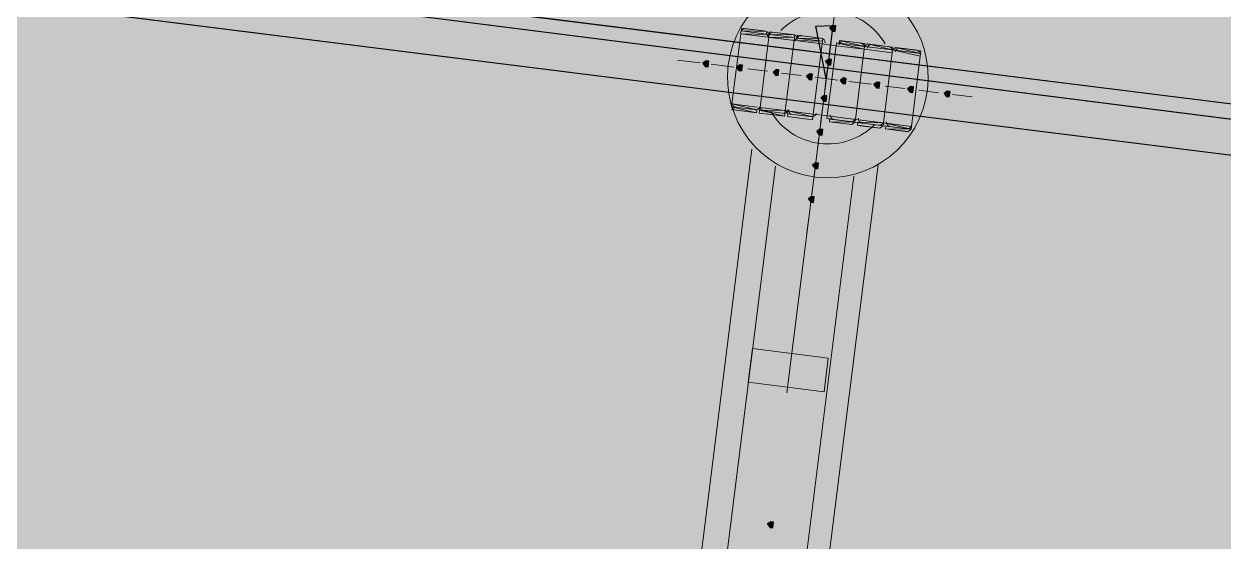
# Model space of a CAD drawing. Header units: metres. Extents: x -4 to 509425, y 7549 to 4732445.
# Drawn here: x 476002.263 to 476005.858, y 4719762.132 to 4719763.684 of the extents above; entities that cross this region are included whole.
import ezdxf

# ---------------------------------------------------------------- set-up
doc = ezdxf.new("R2010")
doc.units = ezdxf.units.M
doc.header["$LTSCALE"] = 0.01
doc.header["$MEASUREMENT"] = 0
doc.layers.get('0').update_dxf_attribs({"lineweight": 0})
doc.layers.add('_SUBESTACIÓN', color=1, linetype='Continuous')
doc.layers.add('SUBESTACION LA VID', color=253, linetype='Continuous')

# ---------------------------------------------------------------- blocks, each defined once
blk = doc.blocks.new('A$Cfff6051d')
at = {"layer": 'SUBESTACION LA VID', "transparency": 33554687}
h = blk.add_hatch(color=256, dxfattribs=at)
h.dxf.hatch_style = 2
h.paths.add_polyline_path([(476004.6863, 4719763.6795), (476004.6663, 4719763.5199), (476004.6348, 4719763.6774)])
h = blk.add_hatch(color=256, dxfattribs=at)
h.dxf.hatch_style = 2
h.paths.add_polyline_path([(476004.6936, 4719763.67), (476004.6947, 4719763.6784), (476004.6863, 4719763.6795), (476004.6768, 4719763.6721), (476004.6842, 4719763.6627), (476004.6926, 4719763.6616)])
h = blk.add_hatch(color=256, dxfattribs=at)
h.dxf.hatch_style = 2
h.paths.add_polyline_path([(476004.3135, 4719763.5641), (476004.3145, 4719763.5725), (476004.3061, 4719763.5736), (476004.2967, 4719763.5662), (476004.304, 4719763.5568), (476004.3124, 4719763.5557)])
h = blk.add_hatch(color=256, dxfattribs=at)
h.dxf.hatch_style = 2
h.paths.add_polyline_path([(476004.4143, 4719763.5515), (476004.4153, 4719763.5599), (476004.4069, 4719763.5609), (476004.3975, 4719763.5536), (476004.4048, 4719763.5441), (476004.4132, 4719763.5431)])
h = blk.add_hatch(color=256, dxfattribs=at)
h.dxf.hatch_style = 2
h.paths.add_polyline_path([(476004.681, 4719763.5692), (476004.6821, 4719763.5776), (476004.6737, 4719763.5787), (476004.6642, 4719763.5713), (476004.6715, 4719763.5619), (476004.6799, 4719763.5608)])
h = blk.add_hatch(color=256, dxfattribs=at)
h.dxf.hatch_style = 2
h.paths.add_polyline_path([(476004.5235, 4719763.5378), (476004.5245, 4719763.5462), (476004.5161, 4719763.5472), (476004.5067, 4719763.5399), (476004.514, 4719763.5304), (476004.5224, 4719763.5294)])
h = blk.add_hatch(color=256, dxfattribs=at)
h.dxf.hatch_style = 2
h.paths.add_polyline_path([(476004.6243, 4719763.5251), (476004.6253, 4719763.5335), (476004.6169, 4719763.5346), (476004.6075, 4719763.5272), (476004.6148, 4719763.5178), (476004.6232, 4719763.5167)])
h = blk.add_hatch(color=256, dxfattribs=at)
h.dxf.hatch_style = 2
h.paths.add_polyline_path([(476004.7251, 4719763.5125), (476004.7261, 4719763.5209), (476004.7177, 4719763.522), (476004.7083, 4719763.5146), (476004.7156, 4719763.5052), (476004.724, 4719763.5041)])
h = blk.add_hatch(color=256, dxfattribs=at)
h.dxf.hatch_style = 2
h.paths.add_polyline_path([(476004.8259, 4719763.4999), (476004.8269, 4719763.5083), (476004.8185, 4719763.5093), (476004.8091, 4719763.502), (476004.8164, 4719763.4925), (476004.8248, 4719763.4915)])
h = blk.add_hatch(color=256, dxfattribs=at)
h.dxf.hatch_style = 2
h.paths.add_polyline_path([(476004.9267, 4719763.4872), (476004.9277, 4719763.4956), (476004.9193, 4719763.4967), (476004.9099, 4719763.4893), (476004.9172, 4719763.4799), (476004.9256, 4719763.4788)])
h = blk.add_hatch(color=256, dxfattribs=at)
h.dxf.hatch_style = 2
h.paths.add_polyline_path([(476005.0359, 4719763.4735), (476005.037, 4719763.4819), (476005.0285, 4719763.483), (476005.0191, 4719763.4756), (476005.0264, 4719763.4662), (476005.0348, 4719763.4651)])
h = blk.add_hatch(color=256, dxfattribs=at)
h.dxf.hatch_style = 2
h.paths.add_polyline_path([(476004.6673, 4719763.46), (476004.6684, 4719763.4684), (476004.66, 4719763.4695), (476004.6505, 4719763.4621), (476004.6579, 4719763.4527), (476004.6663, 4719763.4516)])
h = blk.add_hatch(color=256, dxfattribs=at)
h.dxf.hatch_style = 2
h.paths.add_polyline_path([(476004.6547, 4719763.3592), (476004.6557, 4719763.3676), (476004.6473, 4719763.3687), (476004.6379, 4719763.3613), (476004.6452, 4719763.3519), (476004.6536, 4719763.3508)])
h = blk.add_hatch(color=256, dxfattribs=at)
h.dxf.hatch_style = 2
h.paths.add_polyline_path([(476004.642, 4719763.2584), (476004.6431, 4719763.2668), (476004.6347, 4719763.2679), (476004.6252, 4719763.2605), (476004.6326, 4719763.2511), (476004.641, 4719763.25)])
h = blk.add_hatch(color=256, dxfattribs=at)
h.dxf.hatch_style = 2
h.paths.add_polyline_path([(476004.6294, 4719763.1576), (476004.6305, 4719763.166), (476004.6221, 4719763.1671), (476004.6126, 4719763.1597), (476004.6199, 4719763.1503), (476004.6283, 4719763.1492)])
h = blk.add_hatch(color=256, dxfattribs=at)
h.dxf.hatch_style = 2
h.paths.add_polyline_path([(476004.5072, 4719762.1832), (476004.5083, 4719762.1916), (476004.4999, 4719762.1926), (476004.4904, 4719762.1853), (476004.4978, 4719762.1758), (476004.5062, 4719762.1748)])
at = {"layer": 'SUBESTACION LA VID', "lineweight": 15}
for p, q in [((476072.6429, 4719755.0745), (475976.8959, 4719767.0782)), ((476072.6239, 4719754.9233), (475976.8769, 4719766.927)), ((476004.5483, 4719762.579), (476004.7063, 4719763.8391)), ((476004.4794, 4719763.6628), (476004.4206, 4719763.6701)), ((476004.4101, 4719763.6544), (476004.3838, 4719763.4444)), ((476004.4941, 4719763.6439), (476004.4678, 4719763.4338)), ((476004.4678, 4719763.4338), (476004.4941, 4719763.6439)), ((476004.5634, 4719763.6522), (476004.5046, 4719763.6596)), ((476004.5697, 4719763.6344), (476004.5434, 4719763.4244)), ((476004.5434, 4719763.4244), (476004.5697, 4719763.6344)), ((476004.6474, 4719763.6417), (476004.5886, 4719763.6491)), ((476004.6831, 4719763.6543), (476004.6747, 4719763.5871)), ((476004.7146, 4719763.6333), (476004.765, 4719763.6269)), ((476004.6274, 4719763.4138), (476004.6537, 4719763.6238)), ((476004.6694, 4719763.4086), (476004.6957, 4719763.6186)), ((476004.7797, 4719763.608), (476004.7534, 4719763.398)), ((476004.7534, 4719763.398), (476004.7797, 4719763.608)), ((476004.7986, 4719763.6227), (476004.849, 4719763.6164)), ((476004.8637, 4719763.5975), (476004.8374, 4719763.3875)), ((476004.8374, 4719763.3875), (476004.8637, 4719763.5975)), ((476004.8826, 4719763.6122), (476004.933, 4719763.6059)), ((476004.2883, 4719763.5673), (476004.2211, 4719763.5757)), ((476004.3891, 4719763.5546), (476004.3219, 4719763.5631)), ((476004.9477, 4719763.587), (476004.9214, 4719763.377)), ((476004.4899, 4719763.542), (476004.4311, 4719763.5494)), ((476004.5907, 4719763.5294), (476004.5319, 4719763.5367)), ((476004.6999, 4719763.5157), (476004.6327, 4719763.5241)), ((476004.6694, 4719763.5451), (476004.6621, 4719763.4863)), ((476004.8007, 4719763.503), (476004.7335, 4719763.5115)), ((476004.9015, 4719763.4904), (476004.8427, 4719763.4978)), ((476005.0023, 4719763.4778), (476004.9435, 4719763.4851)), ((476005.1031, 4719763.4651), (476005.0443, 4719763.4725)), ((476004.3901, 4719763.4265), (476004.4489, 4719763.4191)), ((476004.4741, 4719763.416), (476004.5329, 4719763.4086)), ((476004.6568, 4719763.4443), (476004.6494, 4719763.3855)), ((476004.5581, 4719763.4055), (476004.6169, 4719763.3981)), ((476004.7345, 4719763.3833), (476004.6841, 4719763.3897)), ((476004.8185, 4719763.3728), (476004.7681, 4719763.3791)), ((476004.6442, 4719763.3435), (476004.6357, 4719763.2763)), ((476004.9025, 4719763.3623), (476004.8521, 4719763.3686)), ((476004.0666, 4719760.3016), (476004.4436, 4719763.3089)), ((476004.5139, 4719763.2574), (476004.1474, 4719760.3341)), ((476004.4446, 4719760.2542), (476004.8216, 4719763.2615)), ((476004.6315, 4719763.2427), (476004.6231, 4719763.1755)), ((476004.7491, 4719763.2279), (476004.3826, 4719760.3046)), ((476004.6178, 4719763.1335), (476004.6084, 4719763.0579))]:
    blk.add_line(p, q, dxfattribs=at)
at = {"layer": 'SUBESTACION LA VID', "lineweight": 0}
for p, q in [((476004.4112, 4719763.6628), (476004.4868, 4719763.6533)), ((476004.4112, 4719763.6628), (476004.4868, 4719763.6533)), ((476004.4112, 4719763.6628), (476004.4878, 4719763.6617)), ((476004.4122, 4719763.6712), (476004.4878, 4719763.6617)), ((476004.4122, 4719763.6712), (476004.4878, 4719763.6617)), ((476004.4122, 4719763.6712), (476004.4794, 4719763.6628)), ((476004.4206, 4719763.6701), (476004.4794, 4719763.6628)), ((476004.4206, 4719763.6701), (476004.4794, 4719763.6628)), ((476004.4206, 4719763.6701), (476004.4794, 4719763.6628)), ((476004.4962, 4719763.6607), (476004.5718, 4719763.6512)), ((476004.4962, 4719763.6607), (476004.5718, 4719763.6512)), ((476004.4101, 4719763.6544), (476004.4952, 4719763.6523)), ((476004.4941, 4719763.6439), (476004.5708, 4719763.6428)), ((476004.4952, 4719763.6523), (476004.5708, 4719763.6428)), ((476004.4952, 4719763.6523), (476004.5708, 4719763.6428)), ((476004.4952, 4719763.6523), (476004.5718, 4719763.6512)), ((476004.5046, 4719763.6596), (476004.5718, 4719763.6512)), ((476004.5046, 4719763.6596), (476004.5634, 4719763.6522)), ((476004.5046, 4719763.6596), (476004.5634, 4719763.6522)), ((476004.5697, 4719763.6344), (476004.6548, 4719763.6322)), ((476004.5792, 4719763.6417), (476004.6548, 4719763.6322)), ((476004.5792, 4719763.6417), (476004.6548, 4719763.6322)), ((476004.5792, 4719763.6417), (476004.6548, 4719763.6322)), ((476004.5792, 4719763.6417), (476004.6548, 4719763.6322)), ((476004.5792, 4719763.6417), (476004.6558, 4719763.6406)), ((476004.5802, 4719763.6501), (476004.6558, 4719763.6406)), ((476004.5802, 4719763.6501), (476004.6558, 4719763.6406)), ((476004.5802, 4719763.6501), (476004.6474, 4719763.6417)), ((476004.5802, 4719763.6501), (476004.6474, 4719763.6417)), ((476004.5886, 4719763.6491), (476004.6474, 4719763.6417)), ((476004.5886, 4719763.6491), (476004.6474, 4719763.6417)), ((476004.6968, 4719763.627), (476004.7797, 4719763.608)), ((476004.7052, 4719763.6259), (476004.7808, 4719763.6164)), ((476004.7052, 4719763.6259), (476004.7808, 4719763.6164)), ((476004.7062, 4719763.6343), (476004.7808, 4719763.6164)), ((476004.7062, 4719763.6343), (476004.7818, 4719763.6248)), ((476004.7062, 4719763.6343), (476004.7818, 4719763.6248)), ((476004.7062, 4719763.6343), (476004.7734, 4719763.6259)), ((476004.7062, 4719763.6343), (476004.7734, 4719763.6259)), ((476004.7146, 4719763.6333), (476004.7734, 4719763.6259)), ((476004.7146, 4719763.6333), (476004.7734, 4719763.6259)), ((476004.7808, 4719763.6164), (476004.8648, 4719763.6059)), ((476004.7808, 4719763.6164), (476004.8648, 4719763.6059)), ((476004.7892, 4719763.6154), (476004.8648, 4719763.6059)), ((476004.7902, 4719763.6238), (476004.8648, 4719763.6059)), ((476004.7902, 4719763.6238), (476004.8574, 4719763.6154)), ((476004.7902, 4719763.6238), (476004.8574, 4719763.6154)), ((476004.7902, 4719763.6238), (476004.8574, 4719763.6154)), ((476004.7902, 4719763.6238), (476004.8574, 4719763.6154)), ((476004.7986, 4719763.6227), (476004.8574, 4719763.6154)), ((476004.7986, 4719763.6227), (476004.8574, 4719763.6154)), ((476004.8648, 4719763.6059), (476004.9477, 4719763.587)), ((476004.8648, 4719763.6059), (476004.9488, 4719763.5954)), ((476004.8732, 4719763.6049), (476004.9488, 4719763.5954)), ((476004.8742, 4719763.6133), (476004.9488, 4719763.5954)), ((476004.8742, 4719763.6133), (476004.9414, 4719763.6048)), ((476004.8742, 4719763.6133), (476004.9414, 4719763.6048)), ((476004.8826, 4719763.6122), (476004.9414, 4719763.6048)), ((476004.8826, 4719763.6122), (476004.9414, 4719763.6048)), ((476004.4573, 4719763.4181), (476004.3817, 4719763.4276)), ((476004.4573, 4719763.4181), (476004.3827, 4719763.436)), ((476004.4583, 4719763.4265), (476004.3838, 4719763.4444)), ((476004.4594, 4719763.4349), (476004.3838, 4719763.4444)), ((476004.4573, 4719763.4181), (476004.3901, 4719763.4265)), ((476004.4573, 4719763.4181), (476004.3901, 4719763.4265)), ((476004.5329, 4719763.4086), (476004.4657, 4719763.417)), ((476004.5413, 4719763.4076), (476004.4657, 4719763.417)), ((476004.5413, 4719763.4076), (476004.4657, 4719763.417)), ((476004.5413, 4719763.4076), (476004.4667, 4719763.4254)), ((476004.5423, 4719763.416), (476004.4667, 4719763.4254)), ((476004.5423, 4719763.416), (476004.4667, 4719763.4254)), ((476004.5423, 4719763.416), (476004.4667, 4719763.4254)), ((476004.5423, 4719763.416), (476004.4667, 4719763.4254)), ((476004.5434, 4719763.4244), (476004.4667, 4719763.4254)), ((476004.5329, 4719763.4086), (476004.4741, 4719763.416)), ((476004.5329, 4719763.4086), (476004.4741, 4719763.416)), ((476004.6274, 4719763.4138), (476004.5434, 4719763.4244)), ((476004.6263, 4719763.4054), (476004.5507, 4719763.4149)), ((476004.6263, 4719763.4054), (476004.5507, 4719763.4149)), ((476004.6263, 4719763.4054), (476004.5507, 4719763.4149)), ((476004.6263, 4719763.4054), (476004.5507, 4719763.4149)), ((476004.6263, 4719763.4054), (476004.5507, 4719763.4149)), ((476004.6263, 4719763.4054), (476004.5518, 4719763.4233)), ((476004.6169, 4719763.3981), (476004.5497, 4719763.4065)), ((476004.6253, 4719763.397), (476004.5497, 4719763.4065)), ((476004.6253, 4719763.397), (476004.5497, 4719763.4065)), ((476004.7523, 4719763.3896), (476004.6683, 4719763.4002)), ((476004.7429, 4719763.3823), (476004.6757, 4719763.3907)), ((476004.7523, 4719763.3896), (476004.6757, 4719763.3907)), ((476004.7523, 4719763.3896), (476004.6767, 4719763.3991)), ((476004.7345, 4719763.3833), (476004.6841, 4719763.3897)), ((476004.8363, 4719763.3791), (476004.7523, 4719763.3896)), ((476004.8269, 4719763.3718), (476004.7597, 4719763.3802)), ((476004.8269, 4719763.3718), (476004.7597, 4719763.3802)), ((476004.8363, 4719763.3791), (476004.7607, 4719763.3886)), ((476004.8363, 4719763.3791), (476004.7607, 4719763.3886)), ((476004.8363, 4719763.3791), (476004.7607, 4719763.3886)), ((476004.8269, 4719763.3718), (476004.7681, 4719763.3791)), ((476004.9204, 4719763.3686), (476004.8447, 4719763.3781)), ((476004.9204, 4719763.3686), (476004.8447, 4719763.3781)), ((476004.9109, 4719763.3612), (476004.8437, 4719763.3697)), ((476004.9109, 4719763.3612), (476004.8437, 4719763.3697)), ((476004.9109, 4719763.3612), (476004.8437, 4719763.3697)), ((476004.9109, 4719763.3612), (476004.8437, 4719763.3697)), ((476004.9204, 4719763.3686), (476004.8437, 4719763.3697)), ((476004.9109, 4719763.3612), (476004.8521, 4719763.3686))]:
    blk.add_line(p, q, dxfattribs=at)
at = {"layer": 'SUBESTACION LA VID', "lineweight": 15}
for points in [[(476072.6239, 4719754.9233), (476072.6429, 4719755.0745), (475976.8959, 4719767.0782), (475976.8769, 4719766.927), (476072.6239, 4719754.9233)], [(476004.5214, 4719763.6575), (476004.5046, 4719763.6596), (476004.4962, 4719763.6607), (476004.4952, 4719763.6523), (476004.4941, 4719763.6439), (476004.4868, 4719763.6533), (476004.4878, 4719763.6617), (476004.4794, 4719763.6628), (476004.4206, 4719763.6701), (476004.4122, 4719763.6712), (476004.4112, 4719763.6628), (476004.4101, 4719763.6544), (476004.3838, 4719763.4444), (476004.3827, 4719763.436), (476004.3901, 4719763.4265), (476004.4489, 4719763.4191), (476004.4573, 4719763.4181), (476004.4583, 4719763.4265), (476004.4678, 4719763.4338), (476004.4667, 4719763.4254), (476004.4657, 4719763.417), (476004.4741, 4719763.416), (476004.5329, 4719763.4086), (476004.5413, 4719763.4076), (476004.5423, 4719763.416), (476004.5434, 4719763.4244), (476004.5507, 4719763.4149), (476004.5497, 4719763.4065), (476004.5581, 4719763.4055), (476004.6169, 4719763.3981), (476004.6253, 4719763.397), (476004.6263, 4719763.4054), (476004.6274, 4719763.4138), (476004.6694, 4719763.4086), (476004.6683, 4719763.4002), (476004.6767, 4719763.3991), (476004.6757, 4719763.3907), (476004.6841, 4719763.3897), (476004.7345, 4719763.3833), (476004.7429, 4719763.3823), (476004.7523, 4719763.3896), (476004.7534, 4719763.398), (476004.7523, 4719763.3896), (476004.7607, 4719763.3886), (476004.7597, 4719763.3802), (476004.7681, 4719763.3791), (476004.8185, 4719763.3728), (476004.8269, 4719763.3718), (476004.8363, 4719763.3791), (476004.8374, 4719763.3875), (476004.8363, 4719763.3791), (476004.8447, 4719763.3781), (476004.8437, 4719763.3697), (476004.8521, 4719763.3686), (476004.9025, 4719763.3623), (476004.9109, 4719763.3612), (476004.9204, 4719763.3686), (476004.9214, 4719763.377), (476004.9477, 4719763.587), (476004.9488, 4719763.5954), (476004.9498, 4719763.6038), (476004.9414, 4719763.6048), (476004.933, 4719763.6059), (476004.8826, 4719763.6122), (476004.8742, 4719763.6133), (476004.8648, 4719763.6059), (476004.8637, 4719763.5975), (476004.8648, 4719763.6059), (476004.8658, 4719763.6143), (476004.8574, 4719763.6154), (476004.849, 4719763.6164), (476004.7986, 4719763.6227), (476004.7902, 4719763.6238), (476004.7808, 4719763.6164), (476004.7797, 4719763.608), (476004.7808, 4719763.6164), (476004.7818, 4719763.6248), (476004.7734, 4719763.6259), (476004.765, 4719763.6269), (476004.7146, 4719763.6333), (476004.7062, 4719763.6343), (476004.7052, 4719763.6259), (476004.6968, 4719763.627), (476004.6957, 4719763.6186), (476004.6537, 4719763.6238), (476004.6548, 4719763.6322), (476004.6558, 4719763.6406), (476004.6474, 4719763.6417), (476004.5886, 4719763.6491), (476004.5802, 4719763.6501), (476004.5792, 4719763.6417), (476004.5697, 4719763.6344), (476004.5708, 4719763.6428), (476004.5718, 4719763.6512), (476004.5634, 4719763.6522), (476004.5214, 4719763.6575)], [(476004.4328, 4719762.6106), (476004.4455, 4719762.7114), (476004.6723, 4719762.683), (476004.6596, 4719762.5821), (476004.4328, 4719762.6106)]]:
    blk.add_lwpolyline(points, dxfattribs=at)
at = {"layer": 'SUBESTACION LA VID', "lineweight": 0}
for points in [[(476004.4112, 4719763.6628), (476004.4868, 4719763.6533), (476004.4112, 4719763.6628)], [(476004.6537, 4719763.6238), (476004.4101, 4719763.6544), (476004.5697, 4719763.6344)], [(476004.4952, 4719763.6523), (476004.5708, 4719763.6428), (476004.4952, 4719763.6523)], [(476004.5046, 4719763.6596), (476004.5634, 4719763.6522), (476004.5046, 4719763.6596)], [(476004.6968, 4719763.627), (476004.7808, 4719763.6164), (476004.8648, 4719763.6059)], [(476004.8637, 4719763.5975), (476004.7797, 4719763.608), (476004.6957, 4719763.6186)], [(476004.8648, 4719763.6059), (476004.9488, 4719763.5954), (476004.8648, 4719763.6059)], [(476004.8742, 4719763.6133), (476004.9414, 4719763.6048), (476004.8742, 4719763.6133)], [(476004.4583, 4719763.4265), (476004.3827, 4719763.436), (476004.4583, 4719763.4265)], [(476004.4583, 4719763.4265), (476004.3827, 4719763.436), (476004.4583, 4719763.4265)], [(476004.4489, 4719763.4191), (476004.3901, 4719763.4265), (476004.4489, 4719763.4191)], [(476004.6274, 4719763.4138), (476004.4678, 4719763.4338), (476004.5434, 4719763.4244)], [(476004.6169, 4719763.3981), (476004.5581, 4719763.4055), (476004.6169, 4719763.3981)], [(476004.9214, 4719763.377), (476004.6694, 4719763.4086), (476004.7534, 4719763.398)], [(476004.6841, 4719763.3897), (476004.7429, 4719763.3823), (476004.6757, 4719763.3907)], [(476004.7523, 4719763.3896), (476004.6767, 4719763.3991), (476004.7523, 4719763.3896)], [(476004.8363, 4719763.3791), (476004.7523, 4719763.3896), (476004.8374, 4719763.3875), (476004.9204, 4719763.3686)], [(476004.8374, 4719763.3875), (476004.7534, 4719763.398), (476004.9214, 4719763.377), (476004.8374, 4719763.3875)], [(476004.8269, 4719763.3718), (476004.7597, 4719763.3802), (476004.8269, 4719763.3718)], [(476004.9204, 4719763.3686), (476004.8363, 4719763.3791), (476004.9204, 4719763.3686)]]:
    blk.add_lwpolyline(points, dxfattribs=at)
at = {"layer": 'SUBESTACION LA VID'}
for points in [[(476004.6863, 4719763.6795), (476004.6663, 4719763.5199), (476004.6348, 4719763.6774)], [(476004.6936, 4719763.67), (476004.6947, 4719763.6784), (476004.6863, 4719763.6795), (476004.6768, 4719763.6721), (476004.6842, 4719763.6627), (476004.6926, 4719763.6616)], [(476004.3135, 4719763.5641), (476004.3145, 4719763.5725), (476004.3061, 4719763.5736), (476004.2967, 4719763.5662), (476004.304, 4719763.5568), (476004.3124, 4719763.5557)], [(476004.4143, 4719763.5515), (476004.4153, 4719763.5599), (476004.4069, 4719763.5609), (476004.3975, 4719763.5536), (476004.4048, 4719763.5441), (476004.4132, 4719763.5431)], [(476004.681, 4719763.5692), (476004.6821, 4719763.5776), (476004.6737, 4719763.5787), (476004.6642, 4719763.5713), (476004.6715, 4719763.5619), (476004.6799, 4719763.5608)], [(476004.5235, 4719763.5378), (476004.5245, 4719763.5462), (476004.5161, 4719763.5472), (476004.5067, 4719763.5399), (476004.514, 4719763.5304), (476004.5224, 4719763.5294)], [(476004.6243, 4719763.5251), (476004.6253, 4719763.5335), (476004.6169, 4719763.5346), (476004.6075, 4719763.5272), (476004.6148, 4719763.5178), (476004.6232, 4719763.5167)], [(476004.7251, 4719763.5125), (476004.7261, 4719763.5209), (476004.7177, 4719763.522), (476004.7083, 4719763.5146), (476004.7156, 4719763.5052), (476004.724, 4719763.5041)], [(476004.8259, 4719763.4999), (476004.8269, 4719763.5083), (476004.8185, 4719763.5093), (476004.8091, 4719763.502), (476004.8164, 4719763.4925), (476004.8248, 4719763.4915)], [(476004.9267, 4719763.4872), (476004.9277, 4719763.4956), (476004.9193, 4719763.4967), (476004.9099, 4719763.4893), (476004.9172, 4719763.4799), (476004.9256, 4719763.4788)], [(476005.0359, 4719763.4735), (476005.037, 4719763.4819), (476005.0285, 4719763.483), (476005.0191, 4719763.4756), (476005.0264, 4719763.4662), (476005.0348, 4719763.4651)], [(476004.6673, 4719763.46), (476004.6684, 4719763.4684), (476004.66, 4719763.4695), (476004.6505, 4719763.4621), (476004.6579, 4719763.4527), (476004.6663, 4719763.4516)], [(476004.6547, 4719763.3592), (476004.6557, 4719763.3676), (476004.6473, 4719763.3687), (476004.6379, 4719763.3613), (476004.6452, 4719763.3519), (476004.6536, 4719763.3508)], [(476004.642, 4719763.2584), (476004.6431, 4719763.2668), (476004.6347, 4719763.2679), (476004.6252, 4719763.2605), (476004.6326, 4719763.2511), (476004.641, 4719763.25)], [(476004.6294, 4719763.1576), (476004.6305, 4719763.166), (476004.6221, 4719763.1671), (476004.6126, 4719763.1597), (476004.6199, 4719763.1503), (476004.6283, 4719763.1492)], [(476004.5072, 4719762.1832), (476004.5083, 4719762.1916), (476004.4999, 4719762.1926), (476004.4904, 4719762.1853), (476004.4978, 4719762.1758), (476004.5062, 4719762.1748)]]:
    blk.add_lwpolyline(points, close=True, dxfattribs=at)
at = {"layer": 'SUBESTACION LA VID', "lineweight": 0}
for points in [[(476004.6863, 4719763.6795), (476004.6663, 4719763.5199), (476004.6348, 4719763.6774)], [(476004.6936, 4719763.67), (476004.6947, 4719763.6784), (476004.6863, 4719763.6795), (476004.6768, 4719763.6721), (476004.6842, 4719763.6627), (476004.6926, 4719763.6616)], [(476004.3135, 4719763.5641), (476004.3145, 4719763.5725), (476004.3061, 4719763.5736), (476004.2967, 4719763.5662), (476004.304, 4719763.5568), (476004.3124, 4719763.5557)], [(476004.4143, 4719763.5515), (476004.4153, 4719763.5599), (476004.4069, 4719763.5609), (476004.3975, 4719763.5536), (476004.4048, 4719763.5441), (476004.4132, 4719763.5431)], [(476004.681, 4719763.5692), (476004.6821, 4719763.5776), (476004.6737, 4719763.5787), (476004.6642, 4719763.5713), (476004.6715, 4719763.5619), (476004.6799, 4719763.5608)], [(476004.5235, 4719763.5378), (476004.5245, 4719763.5462), (476004.5161, 4719763.5472), (476004.5067, 4719763.5399), (476004.514, 4719763.5304), (476004.5224, 4719763.5294)], [(476004.6243, 4719763.5251), (476004.6253, 4719763.5335), (476004.6169, 4719763.5346), (476004.6075, 4719763.5272), (476004.6148, 4719763.5178), (476004.6232, 4719763.5167)], [(476004.7251, 4719763.5125), (476004.7261, 4719763.5209), (476004.7177, 4719763.522), (476004.7083, 4719763.5146), (476004.7156, 4719763.5052), (476004.724, 4719763.5041)], [(476004.8259, 4719763.4999), (476004.8269, 4719763.5083), (476004.8185, 4719763.5093), (476004.8091, 4719763.502), (476004.8164, 4719763.4925), (476004.8248, 4719763.4915)], [(476004.9267, 4719763.4872), (476004.9277, 4719763.4956), (476004.9193, 4719763.4967), (476004.9099, 4719763.4893), (476004.9172, 4719763.4799), (476004.9256, 4719763.4788)], [(476005.0359, 4719763.4735), (476005.037, 4719763.4819), (476005.0285, 4719763.483), (476005.0191, 4719763.4756), (476005.0264, 4719763.4662), (476005.0348, 4719763.4651)], [(476004.6673, 4719763.46), (476004.6684, 4719763.4684), (476004.66, 4719763.4695), (476004.6505, 4719763.4621), (476004.6579, 4719763.4527), (476004.6663, 4719763.4516)], [(476004.6547, 4719763.3592), (476004.6557, 4719763.3676), (476004.6473, 4719763.3687), (476004.6379, 4719763.3613), (476004.6452, 4719763.3519), (476004.6536, 4719763.3508)], [(476004.642, 4719763.2584), (476004.6431, 4719763.2668), (476004.6347, 4719763.2679), (476004.6252, 4719763.2605), (476004.6326, 4719763.2511), (476004.641, 4719763.25)], [(476004.6294, 4719763.1576), (476004.6305, 4719763.166), (476004.6221, 4719763.1671), (476004.6126, 4719763.1597), (476004.6199, 4719763.1503), (476004.6283, 4719763.1492)], [(476004.5072, 4719762.1832), (476004.5083, 4719762.1916), (476004.4999, 4719762.1926), (476004.4904, 4719762.1853), (476004.4978, 4719762.1758), (476004.5062, 4719762.1748)]]:
    blk.add_lwpolyline(points, close=True, dxfattribs=at)
at = {"layer": 'SUBESTACION LA VID'}
for points in [[(475976.8769, 4719766.927), (475976.8769, 4719766.927), (475976.8959, 4719767.0782), (475976.8959, 4719767.0782), (475976.8959, 4719767.0782), (476072.6239, 4719754.9233), (476072.6239, 4719754.9233), (476072.6239, 4719754.9233), (475976.8769, 4719766.927), (475976.8769, 4719766.927)], [(475976.8959, 4719767.0782), (475976.8959, 4719767.0782), (476072.6239, 4719754.9233), (476072.6239, 4719754.9233), (476072.6239, 4719754.9233), (476072.6429, 4719755.0745), (476072.6429, 4719755.0745), (476072.6429, 4719755.0745), (475976.8959, 4719767.0782), (475976.8959, 4719767.0782)]]:
    blk.add_open_spline(points, degree=3, knots=[0, 0, 0, 0, 1, 1, 1, 2, 2, 2, 3, 3, 3, 3], dxfattribs=at)
at = {"layer": 'SUBESTACION LA VID', "lineweight": 0}
for points in [[(475976.8769, 4719766.927), (475976.8769, 4719766.927), (475976.8959, 4719767.0782), (475976.8959, 4719767.0782), (475976.8959, 4719767.0782), (476072.6239, 4719754.9233), (476072.6239, 4719754.9233), (476072.6239, 4719754.9233), (475976.8769, 4719766.927), (475976.8769, 4719766.927)], [(475976.8959, 4719767.0782), (475976.8959, 4719767.0782), (476072.6239, 4719754.9233), (476072.6239, 4719754.9233), (476072.6239, 4719754.9233), (476072.6429, 4719755.0745), (476072.6429, 4719755.0745), (476072.6429, 4719755.0745), (475976.8959, 4719767.0782), (475976.8959, 4719767.0782)]]:
    blk.add_open_spline(points, degree=3, knots=[0, 0, 0, 0, 1, 1, 1, 2, 2, 2, 3, 3, 3, 3], dxfattribs=at)
at = {"layer": 'SUBESTACION LA VID', "lineweight": 15}
for points, knots in [([(476004.3728, 4719763.5609), (476004.3521, 4719763.3962), (476004.4689, 4719763.246), (476004.6336, 4719763.2253), (476004.7983, 4719763.2047), (476004.9486, 4719763.3215), (476004.9692, 4719763.4862), (476004.9899, 4719763.6509), (476004.8731, 4719763.8011), (476004.7084, 4719763.8218), (476004.5437, 4719763.8424), (476004.3934, 4719763.7256), (476004.3728, 4719763.5609)], [0, 0, 0, 0, 1, 1, 1, 2, 2, 2, 3, 3, 3, 4, 4, 4, 4]), ([(476004.8424, 4719763.6246), (476004.8111, 4719763.6777), (476004.7569, 4719763.7133), (476004.6958, 4719763.721), (476004.6346, 4719763.7286), (476004.5733, 4719763.7075), (476004.5299, 4719763.6638)], [0, 0, 0, 0, 1, 1, 1, 2, 2, 2, 2]), ([(476004.5, 4719763.4219), (476004.5314, 4719763.3691), (476004.5854, 4719763.3338), (476004.6463, 4719763.3261), (476004.7072, 4719763.3185), (476004.7682, 4719763.3394), (476004.8116, 4719763.3828)], [0, 0, 0, 0, 1, 1, 1, 2, 2, 2, 2])]:
    blk.add_open_spline(points, degree=3, knots=knots, dxfattribs=at)
for points in [[(476004.4248, 4719763.6696), (476004.4179, 4719763.6705), (476004.4115, 4719763.6655), (476004.4106, 4719763.6586)], [(476004.4946, 4719763.6481), (476004.4955, 4719763.655), (476004.4906, 4719763.6614), (476004.4836, 4719763.6622)], [(476004.5088, 4719763.6591), (476004.5019, 4719763.6599), (476004.4955, 4719763.655), (476004.4946, 4719763.6481)], [(476004.5786, 4719763.6375), (476004.5795, 4719763.6445), (476004.5746, 4719763.6508), (476004.5676, 4719763.6517)], [(476004.5928, 4719763.6485), (476004.5859, 4719763.6494), (476004.5795, 4719763.6445), (476004.5786, 4719763.6375)], [(476004.6626, 4719763.627), (476004.6635, 4719763.6339), (476004.6586, 4719763.6403), (476004.6516, 4719763.6412)], [(476004.7188, 4719763.6327), (476004.7119, 4719763.6336), (476004.7055, 4719763.6287), (476004.7046, 4719763.6217)], [(476004.7803, 4719763.6122), (476004.7811, 4719763.6192), (476004.7762, 4719763.6256), (476004.7692, 4719763.6264)], [(476004.8028, 4719763.6222), (476004.7959, 4719763.6231), (476004.7895, 4719763.6182), (476004.7887, 4719763.6112)], [(476004.8643, 4719763.6017), (476004.8651, 4719763.6087), (476004.8602, 4719763.615), (476004.8532, 4719763.6159)], [(476004.8868, 4719763.6117), (476004.8799, 4719763.6126), (476004.8735, 4719763.6076), (476004.8727, 4719763.6007)], [(476004.9483, 4719763.5912), (476004.9491, 4719763.5981), (476004.9442, 4719763.6045), (476004.9372, 4719763.6054)], [(476004.3843, 4719763.4486), (476004.3834, 4719763.4416), (476004.3884, 4719763.4353), (476004.3953, 4719763.4344)], [(476004.4541, 4719763.427), (476004.4611, 4719763.4261), (476004.4674, 4719763.4311), (476004.4683, 4719763.438)], [(476004.4683, 4719763.438), (476004.4674, 4719763.4311), (476004.4724, 4719763.4247), (476004.4793, 4719763.4239)], [(476004.5381, 4719763.4165), (476004.5451, 4719763.4156), (476004.5514, 4719763.4206), (476004.5523, 4719763.4275)], [(476004.5523, 4719763.4275), (476004.5514, 4719763.4206), (476004.5564, 4719763.4142), (476004.5633, 4719763.4133)], [(476004.6221, 4719763.406), (476004.6291, 4719763.4051), (476004.6354, 4719763.41), (476004.6363, 4719763.417)], [(476004.6783, 4719763.4117), (476004.6774, 4719763.4048), (476004.6824, 4719763.3984), (476004.6893, 4719763.3975)], [(476004.7397, 4719763.3912), (476004.7467, 4719763.3903), (476004.7531, 4719763.3953), (476004.7539, 4719763.4022)], [(476004.7623, 4719763.4012), (476004.7615, 4719763.3942), (476004.7664, 4719763.3879), (476004.7733, 4719763.387)], [(476004.8237, 4719763.3807), (476004.8307, 4719763.3798), (476004.8371, 4719763.3847), (476004.8379, 4719763.3917)], [(476004.8463, 4719763.3907), (476004.8455, 4719763.3837), (476004.8504, 4719763.3773), (476004.8573, 4719763.3765)], [(476004.9077, 4719763.3702), (476004.9147, 4719763.3693), (476004.9211, 4719763.3742), (476004.9219, 4719763.3812)]]:
    blk.add_open_spline(points, degree=3, dxfattribs=at)

msp = doc.modelspace()

# ---------------------------------------------------------------- hatches: boundary and pattern name
at = {"layer": '_SUBESTACIÓN', "transparency": 33554559}
h = msp.add_hatch(color=1, dxfattribs=at)
h.dxf.hatch_style = 1
h.paths.add_polyline_path([(475968.6399, 4719805.825), (476089.9386, 4719790.615), (476078.1686, 4719696.74), (475956.8686, 4719711.9502)])

# ---------------------------------------------------------------- block references
at = {"linetype": 'Continuous'}
msp.add_blockref('A$Cfff6051d', (0, 0), dxfattribs=at)

doc.saveas('drawing.dxf')
